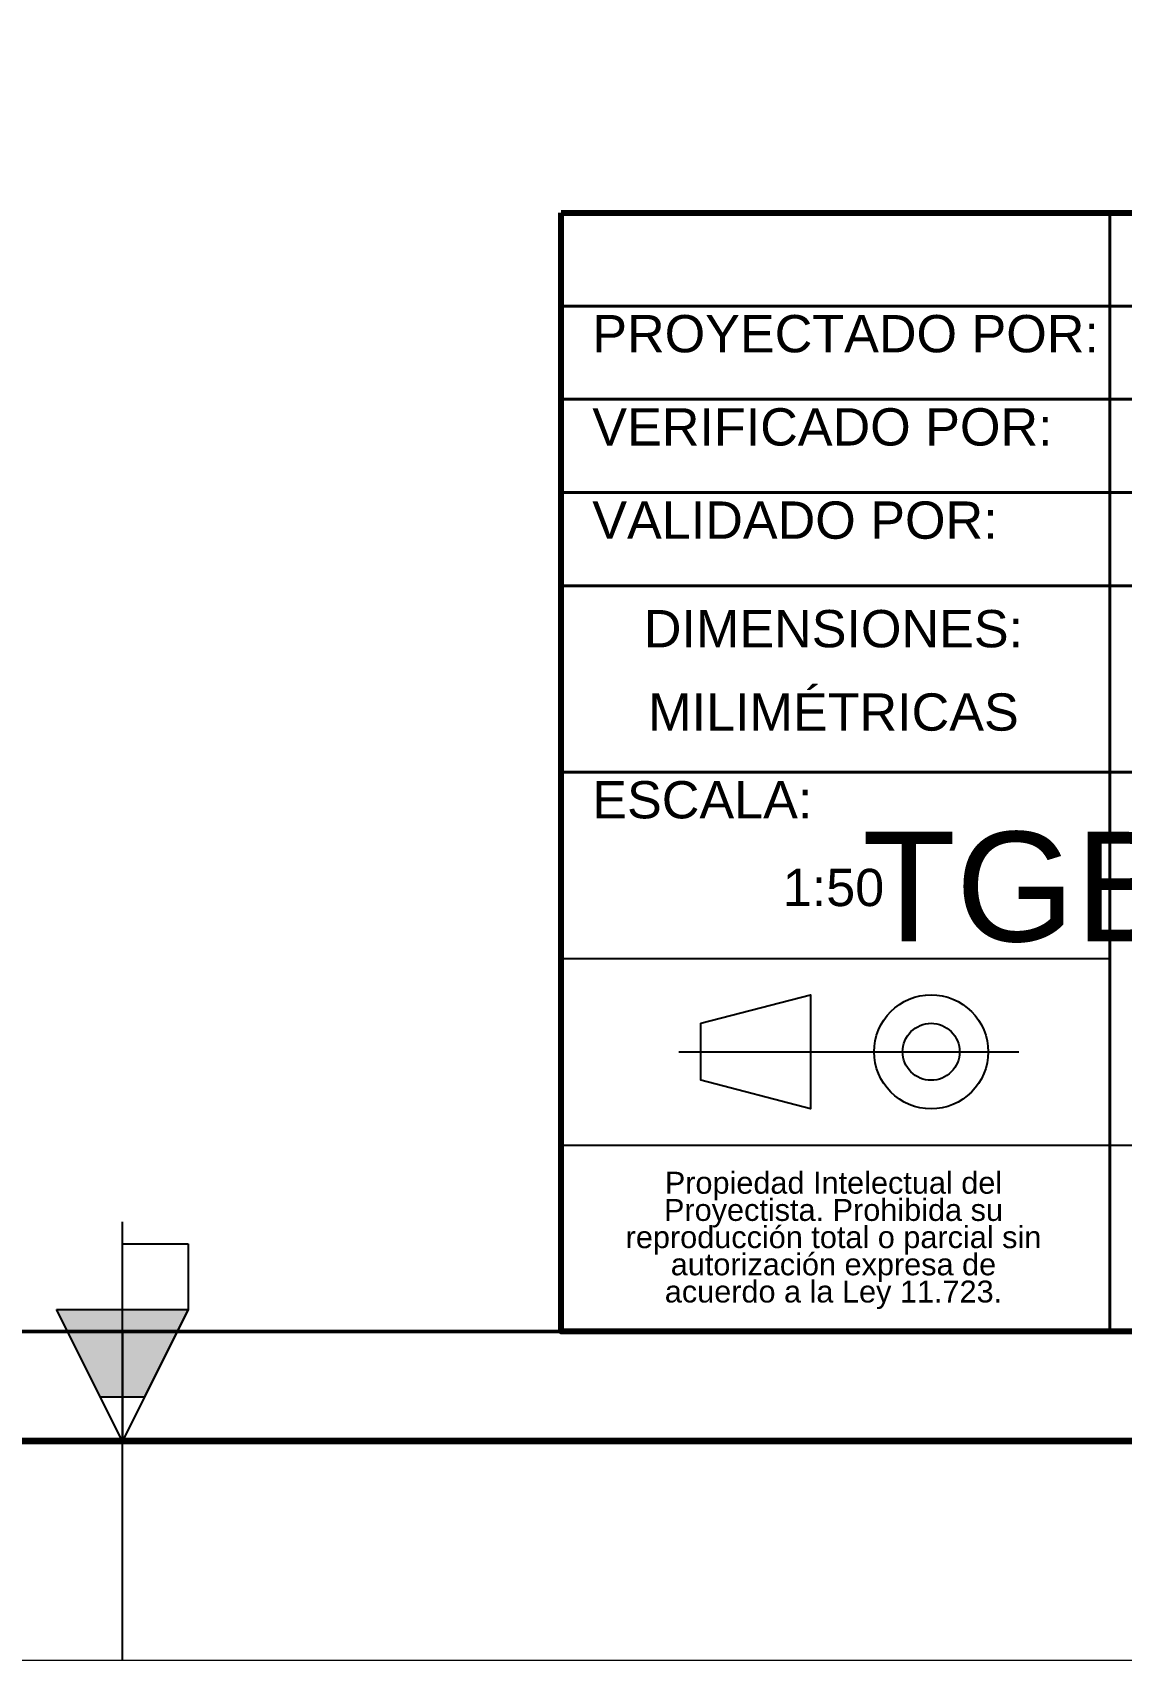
# Model space of a CAD drawing. Header units: millimetres. Extents: x 0 to 420, y 0 to 297.
# Drawn here: x 205.9 to 255.5, y 0 to 74.2 of the extents above; entities that cross this region are included whole.
import ezdxf
from ezdxf.enums import TextEntityAlignment as Align

# ---------------------------------------------------------------- set-up
doc = ezdxf.new("R2010")
doc.units = ezdxf.units.MM
for name, color, linetype in [('291-A-LAMINA', 8, 'Continuous'), ('291-E-DIAGRAMA', 5, 'Continuous'), ('291-E-TEXTOS', 7, 'Continuous'), ('291-G-ROTULO', 7, 'Continuous')]:
    doc.layers.add(name, color=color, linetype=linetype)
doc.styles.add('ARIAL', font='arial.ttf')

msp = doc.modelspace()

# ---------------------------------------------------------------- hatches: boundary and pattern name
at = {"layer": '291-G-ROTULO'}
msp.add_hatch(color=7, dxfattribs=at).paths.add_polyline_path([(207, 16), (209, 12), (211, 12), (213, 16)])

# ---------------------------------------------------------------- linework, layer by layer
at = {"layer": '291-A-LAMINA'}
for p, q in [((230, 32), (255, 32)), ((235.361, 27.75), (250.861, 27.75)), ((230, 23.5), (255, 23.5)), ((255, 23.5), (350.035, 23.5)), ((210, 0), (210, 20)), ((210, 16), (210, 19)), ((210, 19), (213, 19)), ((213, 19), (213, 16)), ((210, 15), (210, 10))]:
    msp.add_line(p, q, dxfattribs=at)
for points in [[(236.361, 29.05), (241.361, 30.35), (241.361, 25.15), (236.361, 26.45)], [(249.461, 27.75), (249.449, 27.495), (249.411, 27.243), (249.349, 26.995), (249.263, 26.755), (249.154, 26.524), (249.023, 26.306), (248.871, 26.101), (248.7, 25.912), (248.511, 25.74), (248.306, 25.588), (248.087, 25.457), (247.856, 25.348), (247.616, 25.262), (247.369, 25.2), (247.116, 25.163), (246.861, 25.15), (246.606, 25.163), (246.354, 25.2), (246.107, 25.262), (245.866, 25.348), (245.636, 25.457), (245.417, 25.588), (245.212, 25.74), (245.023, 25.912), (244.851, 26.101), (244.699, 26.306), (244.568, 26.524), (244.459, 26.755), (244.373, 26.995), (244.311, 27.243), (244.274, 27.495), (244.261, 27.75), (244.274, 28.005), (244.311, 28.257), (244.373, 28.505), (244.459, 28.745), (244.568, 28.976), (244.699, 29.194), (244.851, 29.399), (245.023, 29.588), (245.212, 29.76), (245.417, 29.912), (245.636, 30.043), (245.866, 30.152), (246.107, 30.238), (246.354, 30.3), (246.606, 30.337), (246.861, 30.35), (247.116, 30.337), (247.369, 30.3), (247.616, 30.238), (247.856, 30.152), (248.087, 30.043), (248.306, 29.912), (248.511, 29.76), (248.7, 29.588), (248.871, 29.399), (249.023, 29.194), (249.154, 28.976), (249.263, 28.745), (249.349, 28.505), (249.411, 28.257), (249.449, 28.005)], [(248.161, 27.75), (248.155, 27.623), (248.136, 27.496), (248.105, 27.373), (248.062, 27.253), (248.008, 27.137), (247.942, 27.028), (247.866, 26.925), (247.781, 26.831), (247.686, 26.745), (247.584, 26.669), (247.474, 26.603), (247.359, 26.549), (247.239, 26.506), (247.115, 26.475), (246.989, 26.456), (246.861, 26.45), (246.734, 26.456), (246.608, 26.475), (246.484, 26.506), (246.364, 26.549), (246.248, 26.603), (246.139, 26.669), (246.037, 26.745), (245.942, 26.831), (245.856, 26.925), (245.78, 27.028), (245.715, 27.137), (245.66, 27.253), (245.617, 27.373), (245.586, 27.496), (245.568, 27.623), (245.561, 27.75), (245.568, 27.877), (245.586, 28.004), (245.617, 28.127), (245.66, 28.247), (245.715, 28.363), (245.78, 28.472), (245.856, 28.575), (245.942, 28.669), (246.037, 28.755), (246.139, 28.831), (246.248, 28.896), (246.364, 28.951), (246.484, 28.994), (246.608, 29.025), (246.734, 29.044), (246.861, 29.05), (246.989, 29.044), (247.115, 29.025), (247.239, 28.994), (247.359, 28.951), (247.474, 28.896), (247.584, 28.831), (247.686, 28.755), (247.781, 28.669), (247.866, 28.575), (247.942, 28.472), (248.008, 28.363), (248.062, 28.247), (248.105, 28.127), (248.136, 28.004), (248.155, 27.877)], [(207, 16), (213, 16), (210, 10)], [(207, 16), (213, 16), (211, 12), (209, 12)]]:
    msp.add_lwpolyline(points, close=True, dxfattribs=at)
at = {"layer": '291-E-DIAGRAMA', "color": 7, "lineweight": 40}
for p, q in [((255, 66), (255, 15)), ((230, 61.75), (294.894, 61.75)), ((230, 57.5), (294.894, 57.5)), ((230, 53.25), (294.894, 53.25)), ((230, 49), (405, 49)), ((230, 40.5), (255, 40.5)), ((255, 40.5), (350.035, 40.5))]:
    msp.add_line(p, q, dxfattribs=at)
at = {"layer": '291-E-DIAGRAMA', "color": 7, "lineweight": 13}
msp.add_lwpolyline([(0, 297), (420, 297), (420, 0), (0, 0)], close=True, dxfattribs=at)
at = {"layer": '291-E-DIAGRAMA', "color": 7, "lineweight": 100}
msp.add_lwpolyline([(25, 287), (410, 287), (410, 10), (25, 10)], close=True, dxfattribs=at)
at = {"layer": '291-E-DIAGRAMA', "color": 7, "lineweight": 50}
msp.add_lwpolyline([(30, 282), (405, 282), (405, 15), (30, 15)], close=True, dxfattribs=at)
at = {"layer": '291-E-DIAGRAMA', "color": 7, "lineweight": 80}
msp.add_lwpolyline([(230, 66), (405, 66), (405, 15), (230, 15)], close=True, dxfattribs=at)

# ---------------------------------------------------------------- texts
at = {"layer": '291-E-TEXTOS', "style": 'ARIAL'}
for s, p in [('PROYECTADO POR:', (231.418, 59.133)), ('VERIFICADO POR:', (231.418, 54.883)), ('VALIDADO POR:', (231.418, 50.633)), ('ESCALA:', (231.418, 37.883))]:
    msp.add_text(s, height=1.7, dxfattribs=at).set_placement(p, align=Align.BOTTOM_LEFT)
for s, height, p in [('DIMENSIONES:', 1.7, (242.411, 45.683)), ('MILIMÉTRICAS', 1.7, (242.411, 41.883)), ('TGBT-02 – TABLERO PLANTA BAJA', 5, (302.518, 31.283)), ('1:50', 1.7, (242.411, 33.883))]:
    msp.add_text(s, height=height, dxfattribs=at).set_placement(p, align=Align.BOTTOM_CENTER)
for s, p in [('Propiedad Intelectual del', (242.411, 21.78)), ('Proyectista. Prohibida su', (242.411, 20.54)), ('reproducción total o parcial sin', (242.411, 19.3)), ('autorización expresa de', (242.411, 18.06)), ('acuerdo a la Ley 11.723.', (242.411, 16.82))]:
    msp.add_text(s, height=1, dxfattribs=at).set_placement(p, align=Align.MIDDLE_CENTER)

doc.saveas('drawing.dxf')
